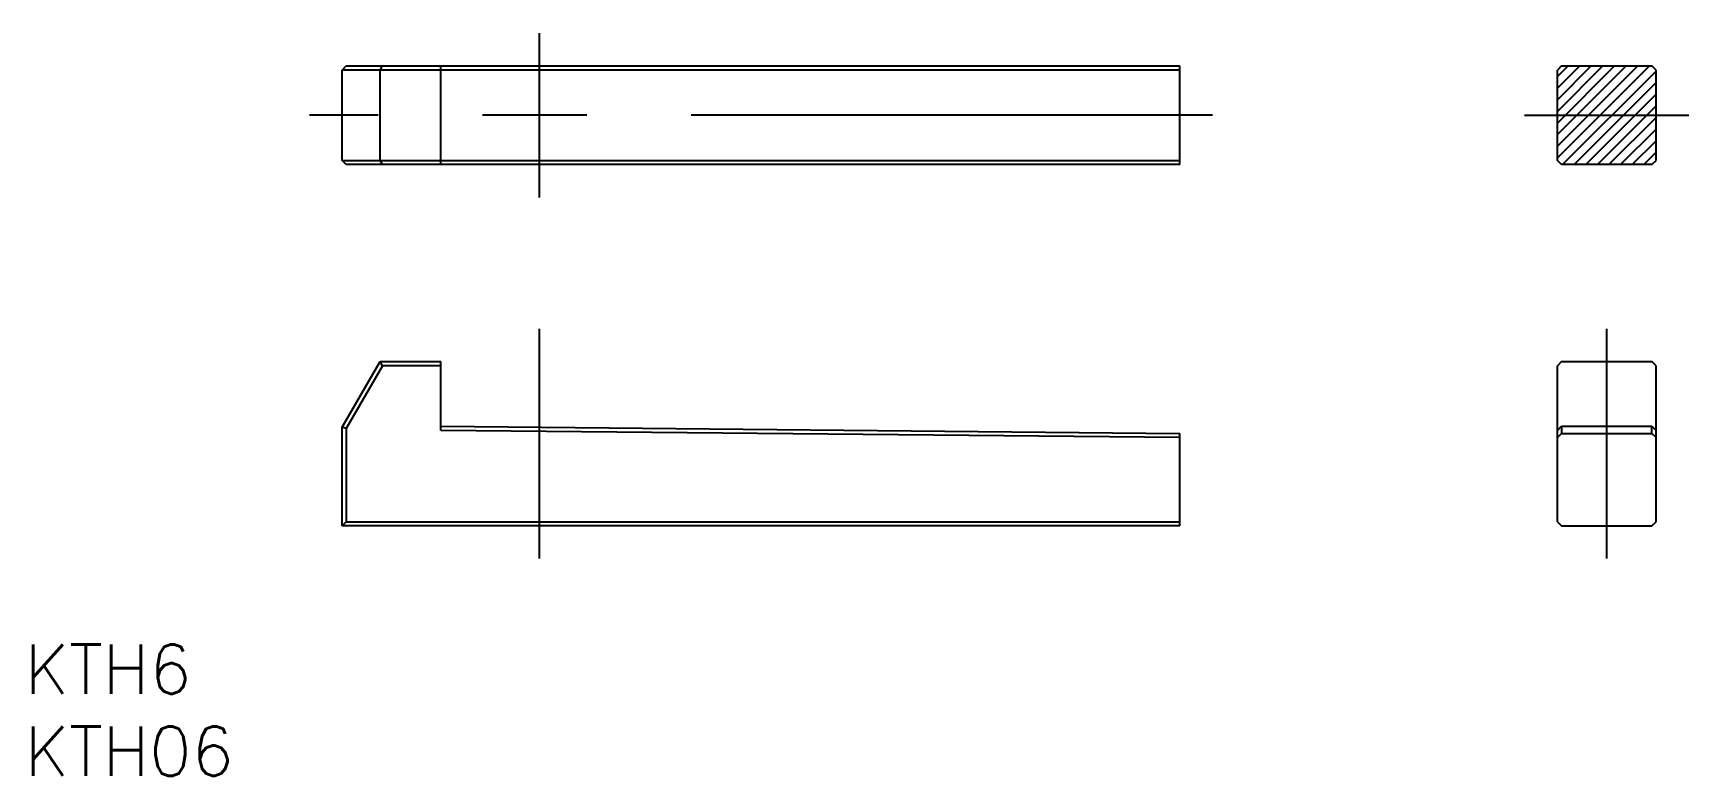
# Model space of a CAD drawing. Extents: x -31 to 70, y -15 to 30.
import ezdxf

# ---------------------------------------------------------------- set-up
doc = ezdxf.new("R2010")
doc.units = 0
doc.linetypes.add('CENTER', pattern=[50.8, 31.75, -6.35, 6.35, -6.35])
doc.layers.get('0').update_dxf_attribs({"linetype": 'CONTINUOUS'})
doc.layers.add('CENTER', color=1, linetype='CENTER')
doc.styles.get("Standard").update_dxf_attribs({"font": 'txt.shx', "height": 3, "bigfont": 'bigfont.shx'})

msp = doc.modelspace()

# ---------------------------------------------------------------- linework, layer by layer
at = {"color": 7, "linetype": 'CONTINUOUS'}
for p, q in [((-12, 27.75), (-11.75, 28)), ((39, 27.75), (-12, 27.75)), ((-12, 22.25), (-12, 27.75)), ((-11.75, 28), (39, 28)), ((-9.69, 27.75), (-9.55, 28)), ((-9.69, 22.25), (-9.69, 27.75)), ((-6, 22), (-6, 28)), ((39, 22), (39, 28)), ((62.25, 28), (62, 27.75)), ((62, 22.25), (62, 27.75)), ((62.25, 28), (67.75, 28)), ((68, 27.75), (67.75, 28)), ((68, 22.25), (68, 27.75)), ((-12, 22.25), (39, 22.25)), ((-11.75, 22), (-12, 22.25)), ((-9.55, 22), (-9.69, 22.25)), ((62.25, 22), (62, 22.25)), ((67.75, 22), (68, 22.25)), ((39, 22), (-11.75, 22)), ((67.75, 22), (62.25, 22)), ((-12, 6), (-9.69, 10)), ((-9.55, 9.75), (-11.75, 5.93)), ((-9.69, 10), (-6, 10)), ((-9.55, 9.75), (-9.69, 10)), ((-6, 9.75), (-9.55, 9.75)), ((-6, 5.81), (-6, 10)), ((62.25, 10), (62, 9.75)), ((62, 0.25), (62, 9.75)), ((62.25, 10), (67.75, 10)), ((68, 9.75), (67.75, 10)), ((68, 0.25), (68, 9.75)), ((-6, 6.06), (39, 5.62)), ((62, 5.81), (62.25, 6.06)), ((62.25, 6.06), (67.75, 6.06)), ((62.25, 6.06), (62.25, 5.62)), ((67.75, 5.62), (67.75, 6.06)), ((67.75, 6.06), (68, 5.81)), ((-12, 0), (-12, 6)), ((-11.75, 5.93), (-12, 6)), ((-11.75, 5.93), (-11.75, 0.25)), ((39, 5.37), (-6, 5.81)), ((39, 0), (39, 5.62)), ((62.25, 5.62), (62, 5.37)), ((62.25, 5.62), (67.75, 5.62)), ((68, 5.37), (67.75, 5.62)), ((-11.75, 0.25), (-12, 0)), ((39, 0), (-12, 0)), ((-11.75, 0.25), (39, 0.25)), ((62, 0.25), (62.25, 0)), ((62.25, 0), (67.75, 0)), ((67.75, 0), (68, 0.25))]:
    msp.add_line(p, q, dxfattribs=at)
at = {"color": 3, "linetype": 'CONTINUOUS'}
for p, q in [((62, 27.35), (62.65, 28)), ((62, 26.64), (63.36, 28)), ((62, 25.94), (64.06, 28)), ((62, 25.23), (64.77, 28)), ((62, 24.52), (65.48, 28)), ((62, 23.82), (66.18, 28)), ((62, 23.11), (66.89, 28)), ((62, 22.4), (67.6, 28)), ((62.31, 22), (68, 27.69)), ((63.01, 22), (68, 26.99)), ((63.72, 22), (68, 26.28)), ((64.43, 22), (68, 25.57)), ((65.13, 22), (68, 24.87)), ((65.84, 22), (68, 24.16)), ((66.55, 22), (68, 23.45)), ((67.25, 22), (68, 22.75))]:
    msp.add_line(p, q, dxfattribs=at)
at = {"layer": 'CENTER', "color": 1, "linetype": 'CENTER'}
for p, q in [((0, 30), (0, 20)), ((41, 25), (-14, 25)), ((60, 25), (70, 25)), ((0, 12), (0, -2)), ((65, -2), (65, 12))]:
    msp.add_line(p, q, dxfattribs=at)

# ---------------------------------------------------------------- texts
at = {"color": 7, "linetype": 'CONTINUOUS'}
for s, p in [('KTH6', (-31.33, -10.23)), ('KTH06', (-31.33, -15.23))]:
    msp.add_text(s, height=3, dxfattribs=at).set_placement(p)

doc.saveas('drawing.dxf')
